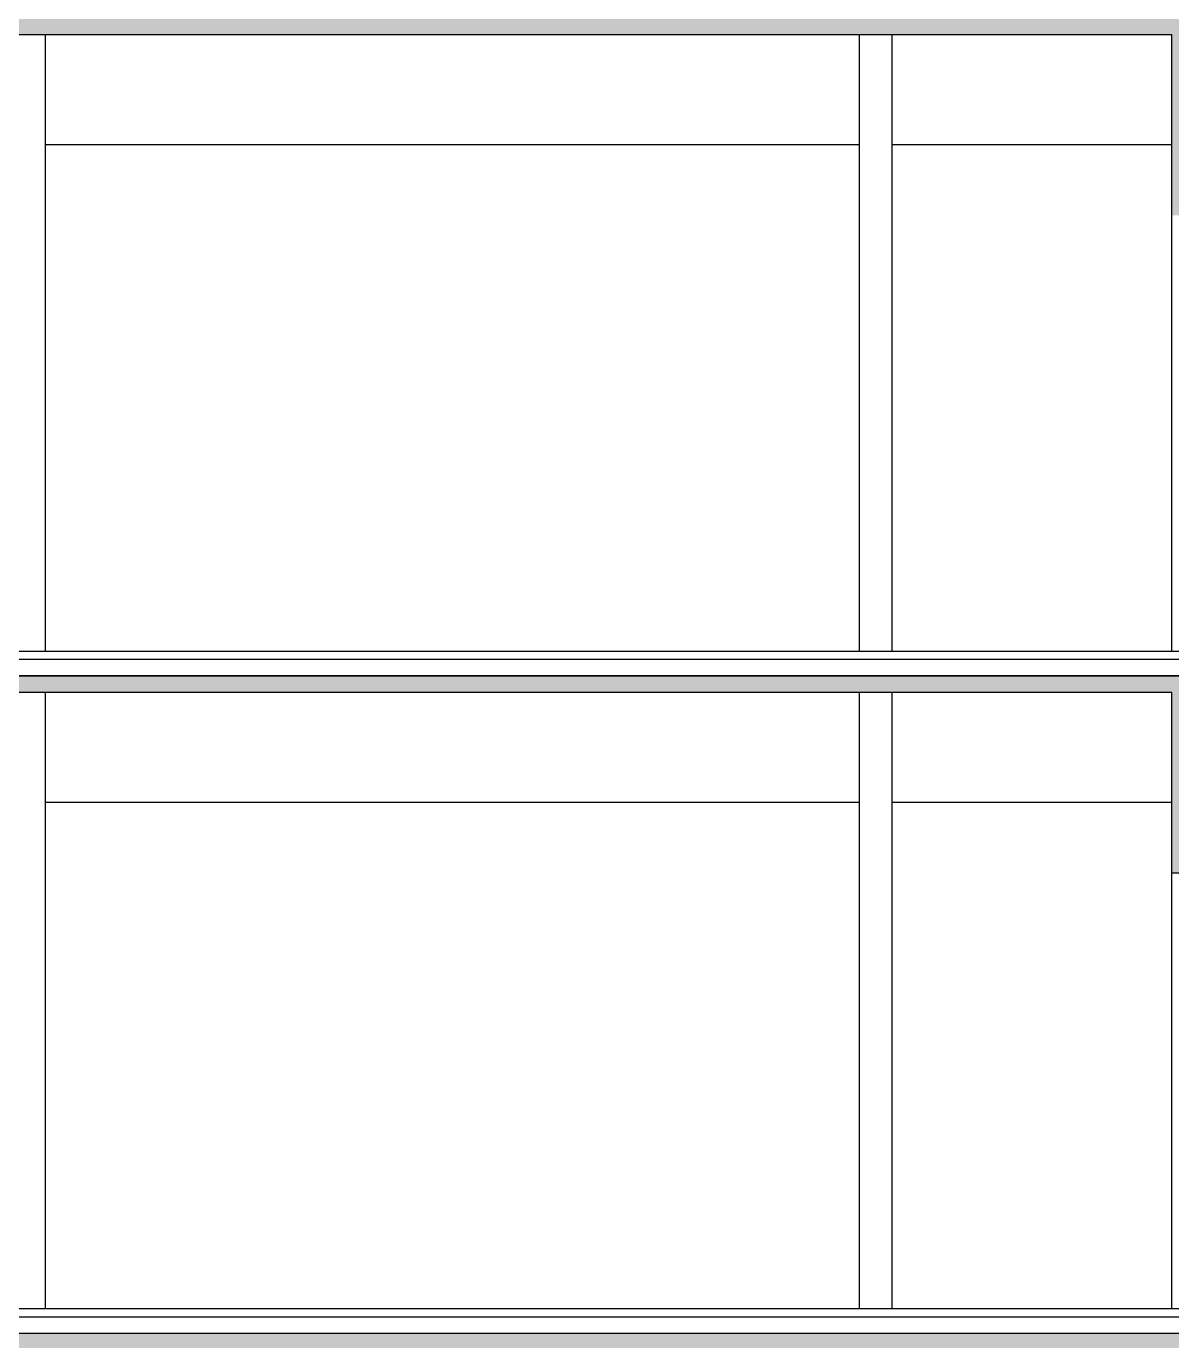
# Model space of a CAD drawing. Extents: x 1980812 to 2578970, y -669191 to 284498.
# Drawn here: x 2541901 to 2548868, y -268685 to -260690 of the extents above; entities that cross this region are included whole.
import ezdxf

# ---------------------------------------------------------------- set-up
doc = ezdxf.new("R2010")
doc.units = 0
doc.header["$LTSCALE"] = 1000
doc.header["$MEASUREMENT"] = 0
doc.linetypes.add('DOTE', pattern=[2.42, 2, -0.2, 0.02, -0.2])
for name, color, linetype in [('dote', 1, 'DOTE'), ('SPACE_HATCH', 8, 'Continuous'), ('WALL', 4, 'Continuous'), ('可见看线', 63, 'Continuous'), ('空线', 3, 'Continuous'), ('面层', 31, 'Continuous')]:
    doc.layers.add(name, color=color, linetype=linetype)

# ---------------------------------------------------------------- blocks, each defined once
blk = doc.blocks.new('pm3')
at = {"layer": 'SPACE_HATCH'}
h = blk.add_hatch(color=256, dxfattribs=at)
h.dxf.hatch_style = 1
h.paths.add_polyline_path([(14823.4, -4250), (12573.4, -4250), (12573.4, -4900), (12173.4, -4900), (12173.4, -4250), (4973.4, -4250), (4973.4, -5350), (4473.4, -5350), (4473.4, -4250), (551.1, -4250), (208.3, -4250), (-3426.7, -4250), (-3426.7, -5350), (-3926.7, -5350), (-3926.7, -4250), (-10726.6, -4250), (-10726.6, -4900), (-11126.6, -4900), (-11126.6, -4250), (-13976.6, -4250), (-13976.6, -4850), (-14226.6, -4850), (-14226.6, -4450), (-14726.6, -4450), (-14726.6, -4900), (-14826.6, -4900), (-14826.6, -3650), (-14726.6, -3650), (-14726.6, -4350), (-14226.6, -4350), (-14226.6, -3650), (-14106.6, -3650), (-14106.6, -4150), (-13556.6, -4150), (-13556.6, -3650), (-13356.6, -3650), (-13356.6, -4150), (208.3, -4150), (14203.4, -4150), (14203.4, -3650), (14403.4, -3650), (14403.4, -4150), (14953.4, -4150), (14953.4, -3650), (15073.4, -3650), (15073.4, -4350), (15573.4, -4350), (15573.4, -3650), (15673.4, -3650), (15973.4, -3650), (15973.4, -3850), (15673.4, -3850), (15673.4, -4900), (15573.4, -4900), (15573.4, -4450), (15073.4, -4450), (15073.4, -4850), (14823.4, -4850)])
at = {"layer": 'WALL'}
for p, q in [((14203.4, -4150, 0), (208.3, -4150, 0)), ((208.3, -4150, 0), (14203.4, -4150, 0)), ((12173.4, -4250, 0), (4973.4, -4250, 0)), ((12173.4, -4250, 0), (4973.4, -4250, 0)), ((4973.4, -5350, 0), (4973.4, -4250, 0)), ((6673.4, -8000, 0), (6673.4, -4250, 0)), ((6873.4, -8000, 0), (6873.4, -4250, 0)), ((4973.4, -5350, 0), (4473.4, -5350, 0))]:
    blk.add_line(p, q, dxfattribs=at)
at = {"layer": '可见看线'}
for p, q in [((11823.4, -8000, 0), (11823.4, -4250, 0)), ((6673.4, -4920, 0), (4973.4, -4920, 0)), ((6673.4, -4920, 0), (4973.4, -4920, 0)), ((11823.4, -4920, 0), (6873.4, -4920, 0))]:
    blk.add_line(p, q, dxfattribs=at)
at = {"layer": '空线'}
blk.add_line((4973.4, -8000, 0), (4973.4, -4250, 0), dxfattribs=at)
at = {"layer": '面层'}
for p, q in [((14203.4, -4000, 0), (208.3, -4000, 0)), ((14203.4, -4050, 0), (208.3, -4050, 0))]:
    blk.add_line(p, q, dxfattribs=at)
blk = doc.blocks.new('19层')
at = {"layer": 'SPACE_HATCH'}
h = blk.add_hatch(color=256, dxfattribs=at)
h.dxf.hatch_style = 1
h.paths.add_polyline_path([(26200, -250), (19000, -250), (19000, -1350), (18500, -1350), (18500, -250), (14577.7, -250), (10600, -250), (10600, -250), (10600, -1350), (10100, -1350), (10100, -250), (3300, -250), (3300, -900), (2900, -900), (2900, -250), (50, -250), (50, -800), (670, -800), (670, -900), (-200, -900), (-200, 150), (-200, 350), (0, 350), (0, -150), (14234.9, -150), (28900, -150), (28900, 350), (29100, 350), (29100, 150), (29100, 150), (29100, -900), (28230, -900), (28230, -800), (28850, -800), (28850, -250), (26600, -250), (26600, -900), (26200, -900)])
at = {"layer": 'WALL'}
for p, q in [((26200, -250, 0), (19000, -250, 0)), ((19000, -1350, 0), (19000, -250, 0)), ((20700, -4000, 0), (20700, -250, 0)), ((20900, -4000, 0), (20900, -250, 0))]:
    blk.add_line(p, q, dxfattribs=at)
at = {"layer": '可见看线'}
for p, q in [((25850, -4000, 0), (25850, -250, 0)), ((20700, -920, 0), (19000, -920, 0)), ((20700, -920, 0), (19000, -920, 0)), ((25850, -920, 0), (20900, -920, 0))]:
    blk.add_line(p, q, dxfattribs=at)
at = {"layer": '空线'}
blk.add_line((19000, -4000, 0), (19000, -250, 0), dxfattribs=at)
blk = doc.blocks.new('pou1')
at = {"layer": 'SPACE_HATCH'}
h = blk.add_hatch(color=256, dxfattribs=at)
h.dxf.hatch_style = 1
h.paths.add_polyline_path([(18500, -250), (14577.7, -250), (10600, -250), (10600, -1350), (10100, -1350), (10100, -250), (3300, -250), (3300, -900), (2900, -900), (2900, -250), (50, -250), (50, -900), (-200, -900), (-200, -700), (-200, 250), (-200, 350), (0, 350), (0, -150), (14577.7, -150), (28900, -150), (28900, 350), (29100, 350), (29100, 250), (29100, -700), (29100, -900), (28850, -900), (28850, -250), (26600, -250), (26600, -900), (26200, -900), (26200, -250), (19000, -250), (19000, -1350), (18500, -1350)])
at = {"layer": 'WALL'}
blk.add_line((28900, -150, 0), (14577.7, -150, 0), dxfattribs=at)
at = {"layer": '面层'}
for p, q in [((28900, 0, 0), (14577.7, 0, 0)), ((28900, -50, 0), (14577.7, -50, 0))]:
    blk.add_line(p, q, dxfattribs=at)

msp = doc.modelspace()

# ---------------------------------------------------------------- linework, layer by layer
at = {"layer": 'dote'}
for p, q in [((2537367.3, -264490.4, 0), (2570749.8, -264490.4, 0)), ((2537150.5, -268490.4, 0), (2570533, -268490.4, 0))]:
    msp.add_line(p, q, dxfattribs=at)

# ---------------------------------------------------------------- block references
at = {"layer": '空线', "xscale": -1, "rotation": 359.9999999999997}
for name, p in [('19层', (2567868.4, -260490.4, 0)), ('pm3', (2553841.7, -260490.4, 0)), ('pou1', (2567868.4, -268490.4, 0))]:
    msp.add_blockref(name, p, dxfattribs=at)

doc.saveas('drawing.dxf')
